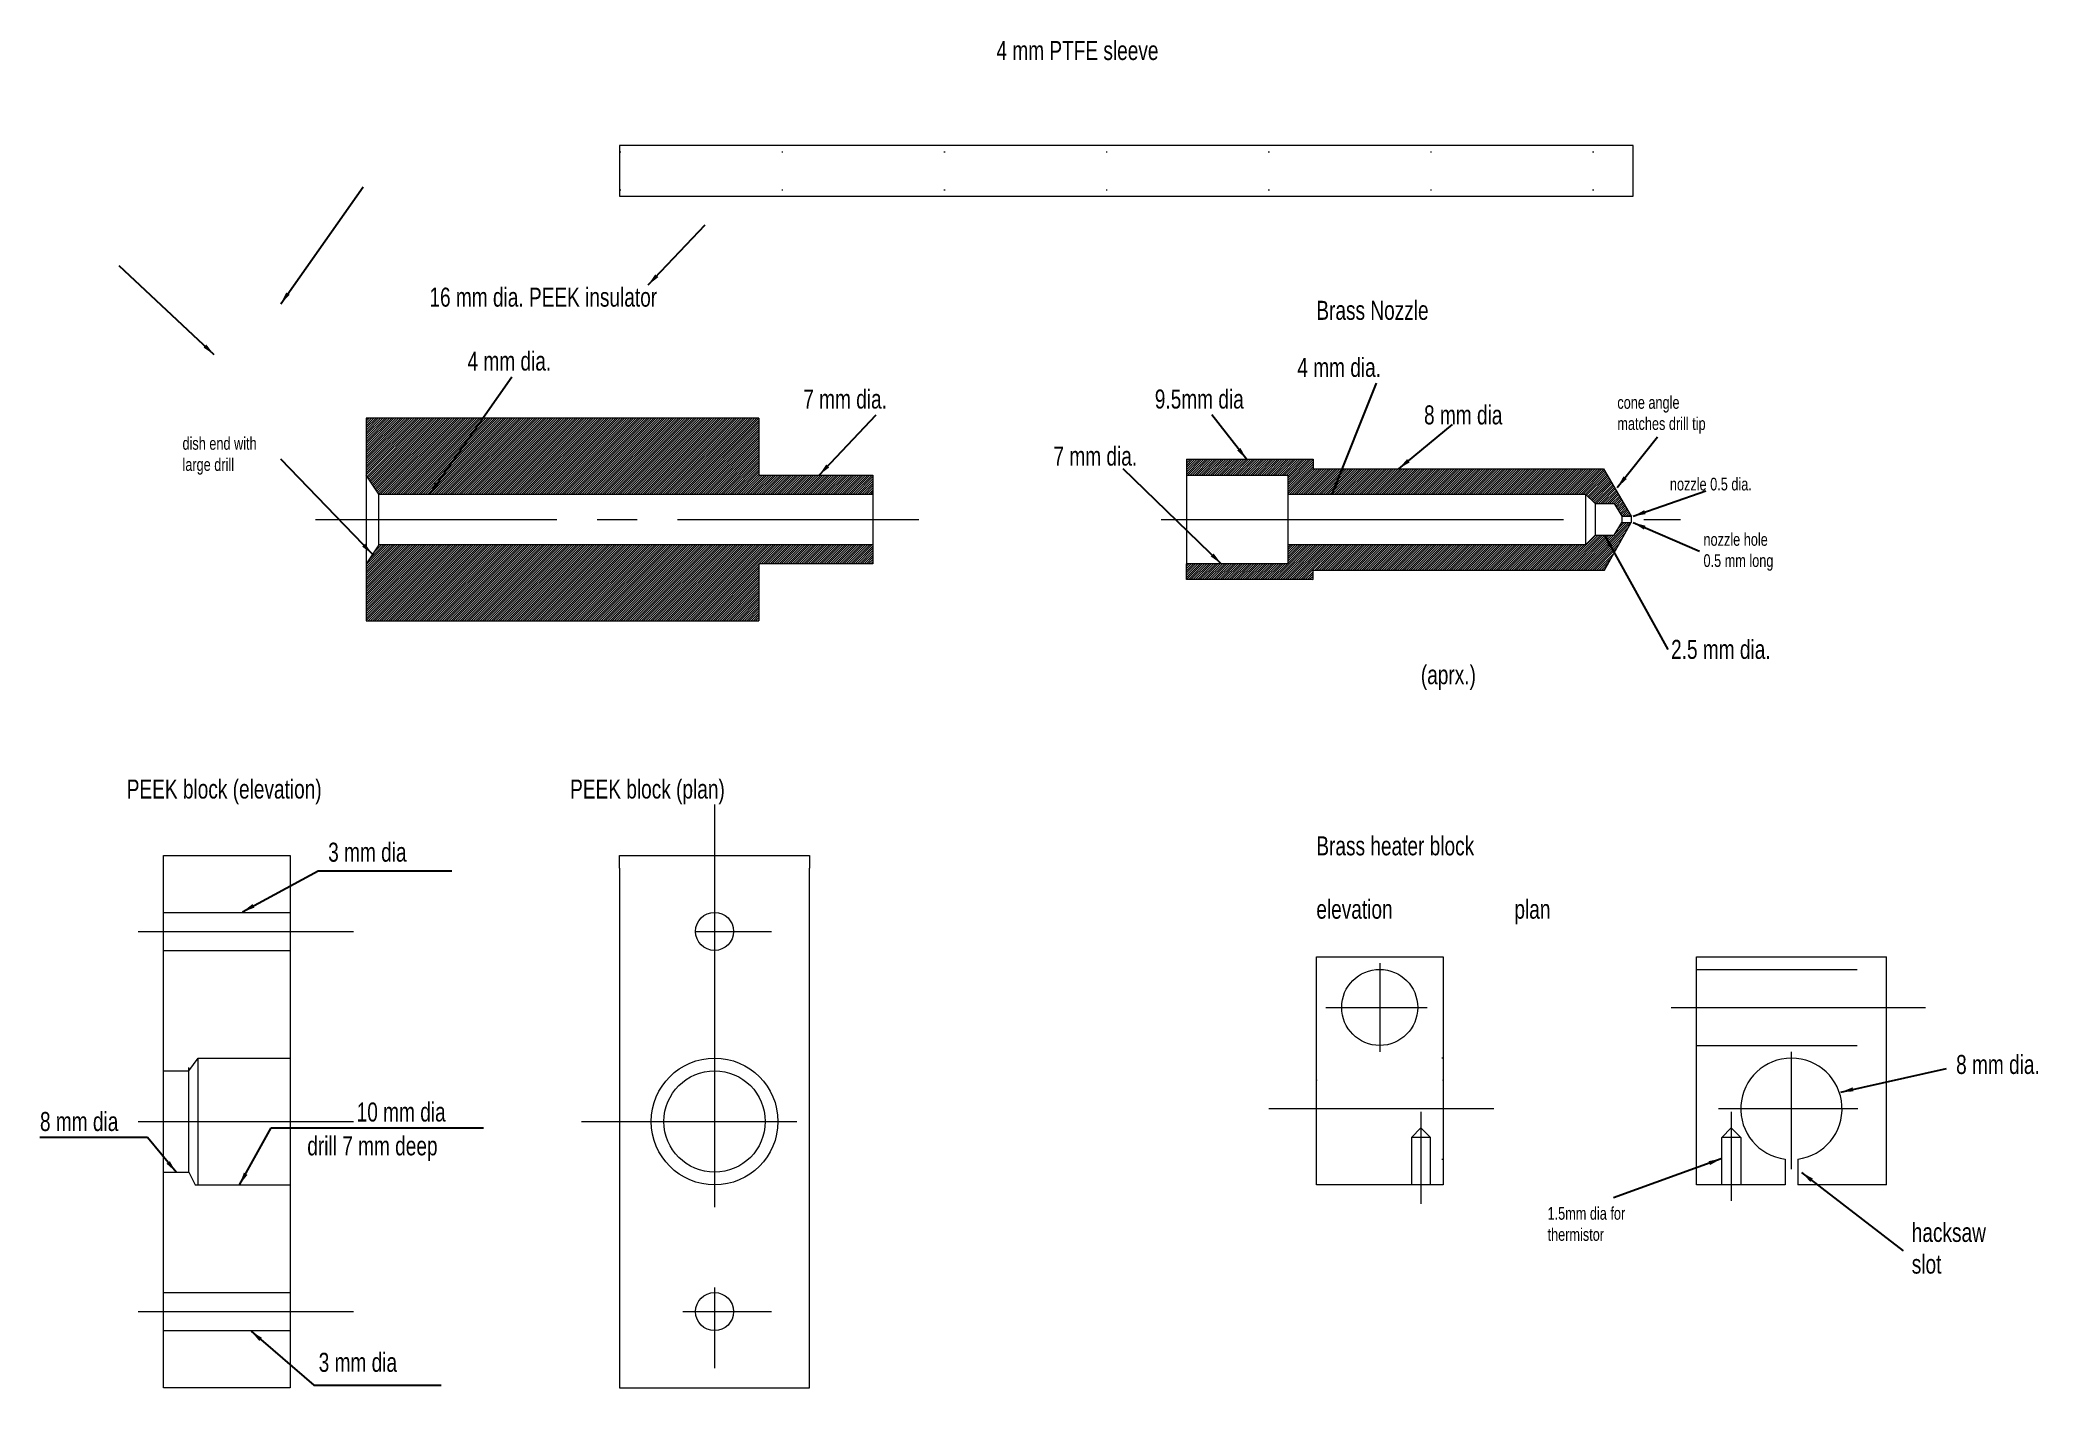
# Model space of a CAD drawing. Header units: millimetres. Extents: x 54 to 212, y -23 to 85.
import ezdxf

# ---------------------------------------------------------------- set-up
doc = ezdxf.new("R2010")
doc.units = ezdxf.units.MM
for name, pattern in [('CENTER', [50.8, 31.75, -6.35, 6.35, -6.35]), ('CENTER2', [28.575, 19.05, -3.175, 3.175, -3.175]), ('CENTERX2', [101.6, 63.5, -12.7, 12.7, -12.7]), ('DASHDOTX2', [50.8, 25.4, -12.7, 0, -12.7]), ('DASHED', [19.05, 12.7, -6.35]), ('DOTX2', [12.7, 0, -12.7])]:
    doc.linetypes.add(name, pattern=pattern)
for name, color, linetype, lineweight in [('centres', 7, 'CONTINUOUS', 0), ('dimensions', 7, 'CONTINUOUS', 0), ('hatch', 7, 'CONTINUOUS', 5), ('Names', 7, 'CONTINUOUS', 0), ('outlines', 7, 'CONTINUOUS', 0)]:
    doc.layers.add(name, color=color, linetype=linetype, lineweight=lineweight)
doc.styles.get("Standard").update_dxf_attribs({"font": 'txt', "width": 0.75})
doc.dimstyles.get("Standard").update_dxf_attribs({"dimtxt": 2, "dimasz": 1, "dimexe": 0.5, "dimexo": 0.625, "dimtad": 1, "dimtxsty": 'Standard', "dimcen": 2.5, "dimadec": 0, "dimazin": 0, "dimtfac": 1, "dimtmove": 0, "dimatfit": 3, "dimfxl": 1, "dimarcsym": 0})
pattern_1 = [(45, (0, 0), (-0.08838835, 0.08838835), [])]

msp = doc.modelspace()

# ---------------------------------------------------------------- hatches: boundary and pattern name
at = {"layer": 'hatch', "lineweight": 5}
h = msp.add_hatch(dxfattribs=at)
h.set_pattern_fill('ansi31', color=256, scale=0.6, angle=1.5708, style=0)
h.set_pattern_definition(pattern_1)
h.paths.add_polyline_path([(111, 51), (120, 51), (120, 49.5), (81, 49.5), (80, 51), (80, 55.5), (111, 55.5)])
h = msp.add_hatch(dxfattribs=at)
h.set_pattern_fill('ansi31', color=256, scale=0.6, angle=1.5708, style=0)
h.set_pattern_definition(pattern_1)
h.paths.add_polyline_path([(156.75, 51.5), (157, 51.5), (177.67, 51.5), (179.85, 47.75), (179.11, 47.75), (178.5, 48.75), (177, 48.75), (176.25, 49.5), (152.75, 49.5), (152.75, 51), (144.75, 51), (144.75, 52.25), (154.75, 52.25), (154.75, 51.5)])
h = msp.add_hatch(dxfattribs=at)
h.set_pattern_fill('ansi31', color=256, scale=0.6, angle=1.5708, style=0)
h.set_pattern_definition(pattern_1)
h.paths.add_polyline_path([(179.11, 47.25), (179.85, 47.25), (177.75, 43.5), (156.75, 43.5), (154.75, 43.5), (154.75, 42.75), (144.75, 42.75), (144.75, 44), (152.75, 44), (152.75, 45.5), (176.25, 45.5), (177, 46.25), (178.5, 46.25)])
h = msp.add_hatch(dxfattribs=at)
h.set_pattern_fill('ansi31', color=256, scale=0.6, angle=1.5708, style=0)
h.set_pattern_definition(pattern_1)
h.paths.add_polyline_path([(120, 44), (111, 44), (111, 39.5), (80, 39.5), (80, 44), (81, 45.5), (120, 45.5)])

# ---------------------------------------------------------------- linework, layer by layer
at = {"layer": 'centres', "linetype": 'CENTER2', "lineweight": 5}
msp.add_line((76, 47.5), (124, 47.5), dxfattribs=at)
at = {"layer": 'centres', "linetype": 'CENTER', "lineweight": 5}
for p, q in [((142.75, 47.5), (183.75, 47.5)), ((107.5, 25), (107.5, -23)), ((62, 15), (79, 15)), ((106, 15), (112, 15)), ((62, 0), (79, 0)), ((97, 0), (114, 0)), ((62, -15), (79, -15)), ((105, -15), (112, -15))]:
    msp.add_line(p, q, dxfattribs=at)
at = {"layer": 'centres', "linetype": 'DASHDOTX2', "lineweight": 5}
for p, q in [((160, 12.5), (160, 5.5)), ((155.75, 9), (163.75, 9)), ((183, 9), (203.09, 9)), ((163.25, 0.75), (163.25, -6.5)), ((187.75, 0.75), (187.75, -6.25))]:
    msp.add_line(p, q, dxfattribs=at)
at = {"layer": 'centres', "linetype": 'CENTERX2', "lineweight": 5}
for p, q in [((192.5, -3.75), (192.5, 5.5)), ((169, 1), (151.25, 1)), ((197.75, 1), (186.75, 1))]:
    msp.add_line(p, q, dxfattribs=at)
at = {"layer": 'outlines', "lineweight": 13}
for p, q in [((180, 77), (100, 77)), ((100, 77), (100, 73)), ((180, 73), (180, 77)), ((100, 73), (180, 73)), ((111, 55.5), (80, 55.5)), ((80, 55.5), (80, 51)), ((111, 55.5), (111, 51)), ((144.75, 52.25), (144.75, 51)), ((154.75, 52.25), (154.75, 51.5)), ((81, 49.5), (80, 51)), ((80, 51), (80, 50.5)), ((80, 50.5), (80, 44.5)), ((111, 51), (120, 51)), ((120, 51), (120, 49.5)), ((144.75, 51), (152.75, 51)), ((144.75, 51), (144.75, 44)), ((152.75, 51), (152.75, 49.5)), ((154.75, 51.5), (156.75, 51.5)), ((157, 51.5), (177.67, 51.5)), ((177.67, 51.5), (179.85, 47.75)), ((81, 45.5), (81, 49.5)), ((81, 49.5), (120, 49.5)), ((120, 49.5), (120, 45.5)), ((152.75, 49.5), (176.25, 49.5)), ((152.75, 49.5), (152.75, 45.5)), ((176.25, 49.5), (176.25, 45.5)), ((176.25, 49.5), (177, 48.75)), ((177, 48.75), (177, 46.25)), ((177, 48.75), (178.5, 48.75)), ((178.5, 48.75), (179.11, 47.75)), ((179.11, 47.75), (179.11, 47.25)), ((179.11, 47.75), (179.85, 47.75)), ((179.85, 47.75), (179.85, 47.25)), ((177, 46.25), (176.25, 45.5)), ((177, 46.25), (178.5, 46.25)), ((178.5, 46.25), (179.11, 47.25)), ((179.11, 47.25), (179.85, 47.25)), ((81, 45.5), (80, 44)), ((80, 44.5), (80, 44)), ((120, 45.5), (81, 45.5)), ((120, 45.5), (120, 44)), ((176.25, 45.5), (152.75, 45.5)), ((152.75, 45.5), (152.75, 44)), ((80, 44), (80, 39.5)), ((120, 44), (111, 44)), ((111, 44), (111, 39.5)), ((152.75, 44), (144.75, 44)), ((144.75, 42.75), (144.75, 44)), ((154.75, 42.75), (154.75, 43.5)), ((154.75, 43.5), (156.75, 43.5)), ((80, 39.5), (111, 39.5)), ((100, 20), (100, 21)), ((100, 21), (115, 21)), ((115, 21), (115, 20)), ((100, 20), (100, -20)), ((115, -20), (115, 20)), ((100, 5), (100, 5)), ((100, -20), (100, -21)), ((115, -21), (115, -20)), ((100, -21), (115, -21))]:
    msp.add_line(p, q, dxfattribs=at)
at = {"layer": 'outlines', "linetype": 'DOTX2', "lineweight": 5}
for p, q in [((100, 76.5), (180, 76.5)), ((100, 73.5), (180, 73.5)), ((165, 5), (155, 5)), ((165, -3), (155, -3))]:
    msp.add_line(p, q, dxfattribs=at)
at = {"layer": 'outlines', "linetype": 'CONTINUOUS', "lineweight": 13}
for p, q in [((144.75, 52.25), (154.75, 52.25)), ((156.75, 51.5), (157, 51.5)), ((177.75, 43.5), (179.85, 47.25)), ((154.75, 42.75), (144.75, 42.75)), ((156.75, 43.5), (177.75, 43.5)), ((192, -2.97), (192, -5)), ((193, -2.97), (193, -5))]:
    msp.add_line(p, q, dxfattribs=at)
at = {"layer": 'outlines', "lineweight": 15}
for p, q in [((64, 21), (74, 21)), ((64, -21), (64, 21)), ((74, 21), (74, -21)), ((155, 13), (165, 13)), ((155, -5), (155, 13)), ((165, 13), (165, -5)), ((185, -5), (185, 13)), ((185, 13), (200, 13)), ((200, -5), (200, 13)), ((165, -5), (155, -5)), ((192, -5), (185, -5)), ((200, -5), (193, -5)), ((74, -21), (64, -21))]:
    msp.add_line(p, q, dxfattribs=at)
at = {"layer": 'outlines', "linetype": 'DASHED', "lineweight": 15}
for p, q in [((64, 16.5), (74, 16.5)), ((64, 13.5), (74, 13.5)), ((66, 4), (66.75, 5)), ((66.75, 5), (74, 5)), ((66.75, -5), (66.75, 5)), ((64, 4), (66, 4)), ((66, -4), (66, 4.25)), ((64, -4), (66, -4)), ((66, -4), (66.5, -5)), ((66.5, -5), (74, -5)), ((64, -13.5), (74, -13.5)), ((64, -16.5), (74, -16.5))]:
    msp.add_line(p, q, dxfattribs=at)
at = {"layer": 'outlines', "linetype": 'DASHED', "lineweight": 5}
for p, q in [((185, 12), (200, 12)), ((185, 6), (200, 6)), ((163.25, -0.5), (162.5, -1.25)), ((162.5, -1.25), (162.5, -5)), ((164, -1.25), (162.5, -1.25)), ((164, -1.25), (163.25, -0.5)), ((164, -5), (164, -1.25)), ((187, -1.25), (187.75, -0.5)), ((187, -5), (187, -1.25)), ((188.5, -1.25), (187, -1.25)), ((187.75, -0.5), (188.5, -1.25)), ((188.5, -1.25), (188.5, -5))]:
    msp.add_line(p, q, dxfattribs=at)
at = {"layer": 'outlines', "lineweight": 15}
for centre, radius in [((107.5, 15), 1.5), ((107.5, 0), 5), ((107.5, 0), 4), ((107.5, -15), 1.5)]:
    msp.add_circle(centre, radius, dxfattribs=at)
at = {"layer": 'outlines', "lineweight": 13}
msp.add_circle((160, 9), 3, dxfattribs=at)
at = {"layer": 'outlines', "color": 7, "linetype": 'CONTINUOUS', "lineweight": 13}
msp.add_arc((192.5, 1), 4, 277.1808, 262.8192, dxfattribs=at)
at = {"layer": 'outlines', "linetype": 'DOTX2', "lineweight": 9}
for p in [(155, 3.25), (165, 3.25)]:
    msp.add_point(p, dxfattribs=at)

# ---------------------------------------------------------------- texts
at = {"layer": 'dimensions', "lineweight": 5, "width": 100, "attachment_point": 1}
for s, insert, char_height in [('4\\~mm\\~dia.', (88, 60.75), 1.5), ('4\\~mm\\~dia.', (153.5, 60.25), 1.5), ('7\\~mm\\~dia.', (114.5, 57.75), 1.5), ('cone\\~angle\\Pmatches\\~drill\\~tip\\P', (178.76, 57.23), 1), ('dish\\~end\\~with\\Plarge\\~drill', (65.5, 54), 1), ('7\\~mm\\~dia.', (134.25, 53.25), 1.5), ('nozzle\\~0.5\\~dia.', (182.91, 50.79), 1), ('nozzle\\~hole\\~\\P0.5\\~mm\\~long', (185.56, 46.42), 1), ('2.5\\~mm\\~dia.', (183, 38), 1.5), ('(aprx.)', (163.25, 36), 1.5)]:
    msp.add_mtext(s, dxfattribs=dict(at, insert=insert, char_height=char_height))
at = {"layer": 'dimensions', "linetype": 'CONTINUOUS', "lineweight": 5, "char_height": 1.5, "width": 100, "attachment_point": 1}
for s, insert in [('9.5mm\\~dia', (142.25, 57.75)), ('8\\~mm\\~dia', (163.5, 56.5)), ('8\\~mm\\~dia.', (205.5, 5.25)), ('hacksaw\\Pslot', (202, -8))]:
    msp.add_mtext(s, dxfattribs=dict(at, insert=insert))
at = {"layer": 'dimensions', "char_height": 1.5, "width": 100, "attachment_point": 1}
for s, insert in [('3\\~mm\\~dia', (77, 22)), ('10\\~mm\\~dia', (79.25, 1.5)), ('8\\~mm\\~dia', (54.25, 0.75)), ('drill\\~7\\~mm\\~deep', (75.35, -1.17)), ('3\\~mm\\~dia', (76.25, -18.25))]:
    msp.add_mtext(s, dxfattribs=dict(at, insert=insert))
at = {"layer": 'Names', "linetype": 'CONTINUOUS', "lineweight": 13, "insert": (129.75, 85.25), "char_height": 1.5, "width": 100, "attachment_point": 1}
msp.add_mtext('4\\~mm\\~PTFE\\~sleeve', dxfattribs=at)
at = {"layer": 'Names', "lineweight": 18, "char_height": 1.5, "width": 100, "attachment_point": 1}
for s, insert in [('16\\~mm\\~dia.\\~PEEK\\~insulator', (84.99, 65.79)), ('Brass\\~Nozzle', (155, 64.75)), ('Brass\\~heater\\~block\\P\\Pelevation\\~\\~\\~\\~\\~\\~\\~\\~\\~\\~\\~\\~\\~\\~\\~\\~\\~\\~\\~\\~\\~\\~\\~plan', (155, 22.5))]:
    msp.add_mtext(s, dxfattribs=dict(at, insert=insert))
at = {"layer": 'Names', "linetype": 'CENTER', "lineweight": 18, "char_height": 1.5, "width": 100, "attachment_point": 1}
for s, insert in [('PEEK\\~block\\~(elevation)', (61.1, 26.98)), ('PEEK\\~block\\~(plan)', (96.1, 26.98))]:
    msp.add_mtext(s, dxfattribs=dict(at, insert=insert))
at = {"layer": 'Names', "lineweight": 5, "insert": (173.25, -6.75), "char_height": 1, "width": 100, "attachment_point": 1}
msp.add_mtext('1.5mm\\~dia\\~for\\Pthermistor', dxfattribs=at)

# ---------------------------------------------------------------- leaders
at = {"layer": 'dimensions', "lineweight": 5}
for points in [[(73.25, 64.5), (79.75, 73.75)], [(102.25, 66), (106.75, 70.75)], [(68, 60.5), (60.5, 67.5), (60.5, 67.5)], [(156.25, 49.5), (159.75, 58.25), (159.75, 58.25)], [(178.75, 50.01), (181.94, 54.03)], [(147.5, 44), (139.75, 51.5)], [(180, 47.75), (185.75, 49.75), (185.75, 49.75)], [(177.75, 46.25), (182.75, 37.25)], [(180, 47.25), (185.25, 45)]]:
    msp.add_leader(points, dimstyle='Standard', dxfattribs=at)
at = {"layer": 'dimensions', "linetype": 'CONTINUOUS', "lineweight": 5}
for points in [[(85, 49.5), (91.5, 58.75)], [(115.75, 51), (120.25, 55.75)], [(149.5, 52.25), (146.75, 55.75)], [(161.5, 51.5), (165.75, 55)], [(80.5, 44.75), (73.25, 52.25)], [(196.39, 2.32), (204.73, 4.17)], [(186.96, -2.94), (178.46, -6.03)], [(193.3, -4.02), (201.33, -10.2)]]:
    msp.add_leader(points, dimstyle='Standard', dxfattribs=at)
at = {"layer": 'dimensions'}
for points in [[(70.23, 16.54), (76.2, 19.77), (86.77, 19.77)], [(65, -4), (62.75, -1.25), (54.25, -1.25)], [(70, -5), (72.5, -0.5), (89.25, -0.5)], [(70.91, -16.54), (75.86, -20.8), (85.91, -20.8)]]:
    msp.add_leader(points, dimstyle='Standard', dxfattribs=at)

doc.saveas('drawing.dxf')
